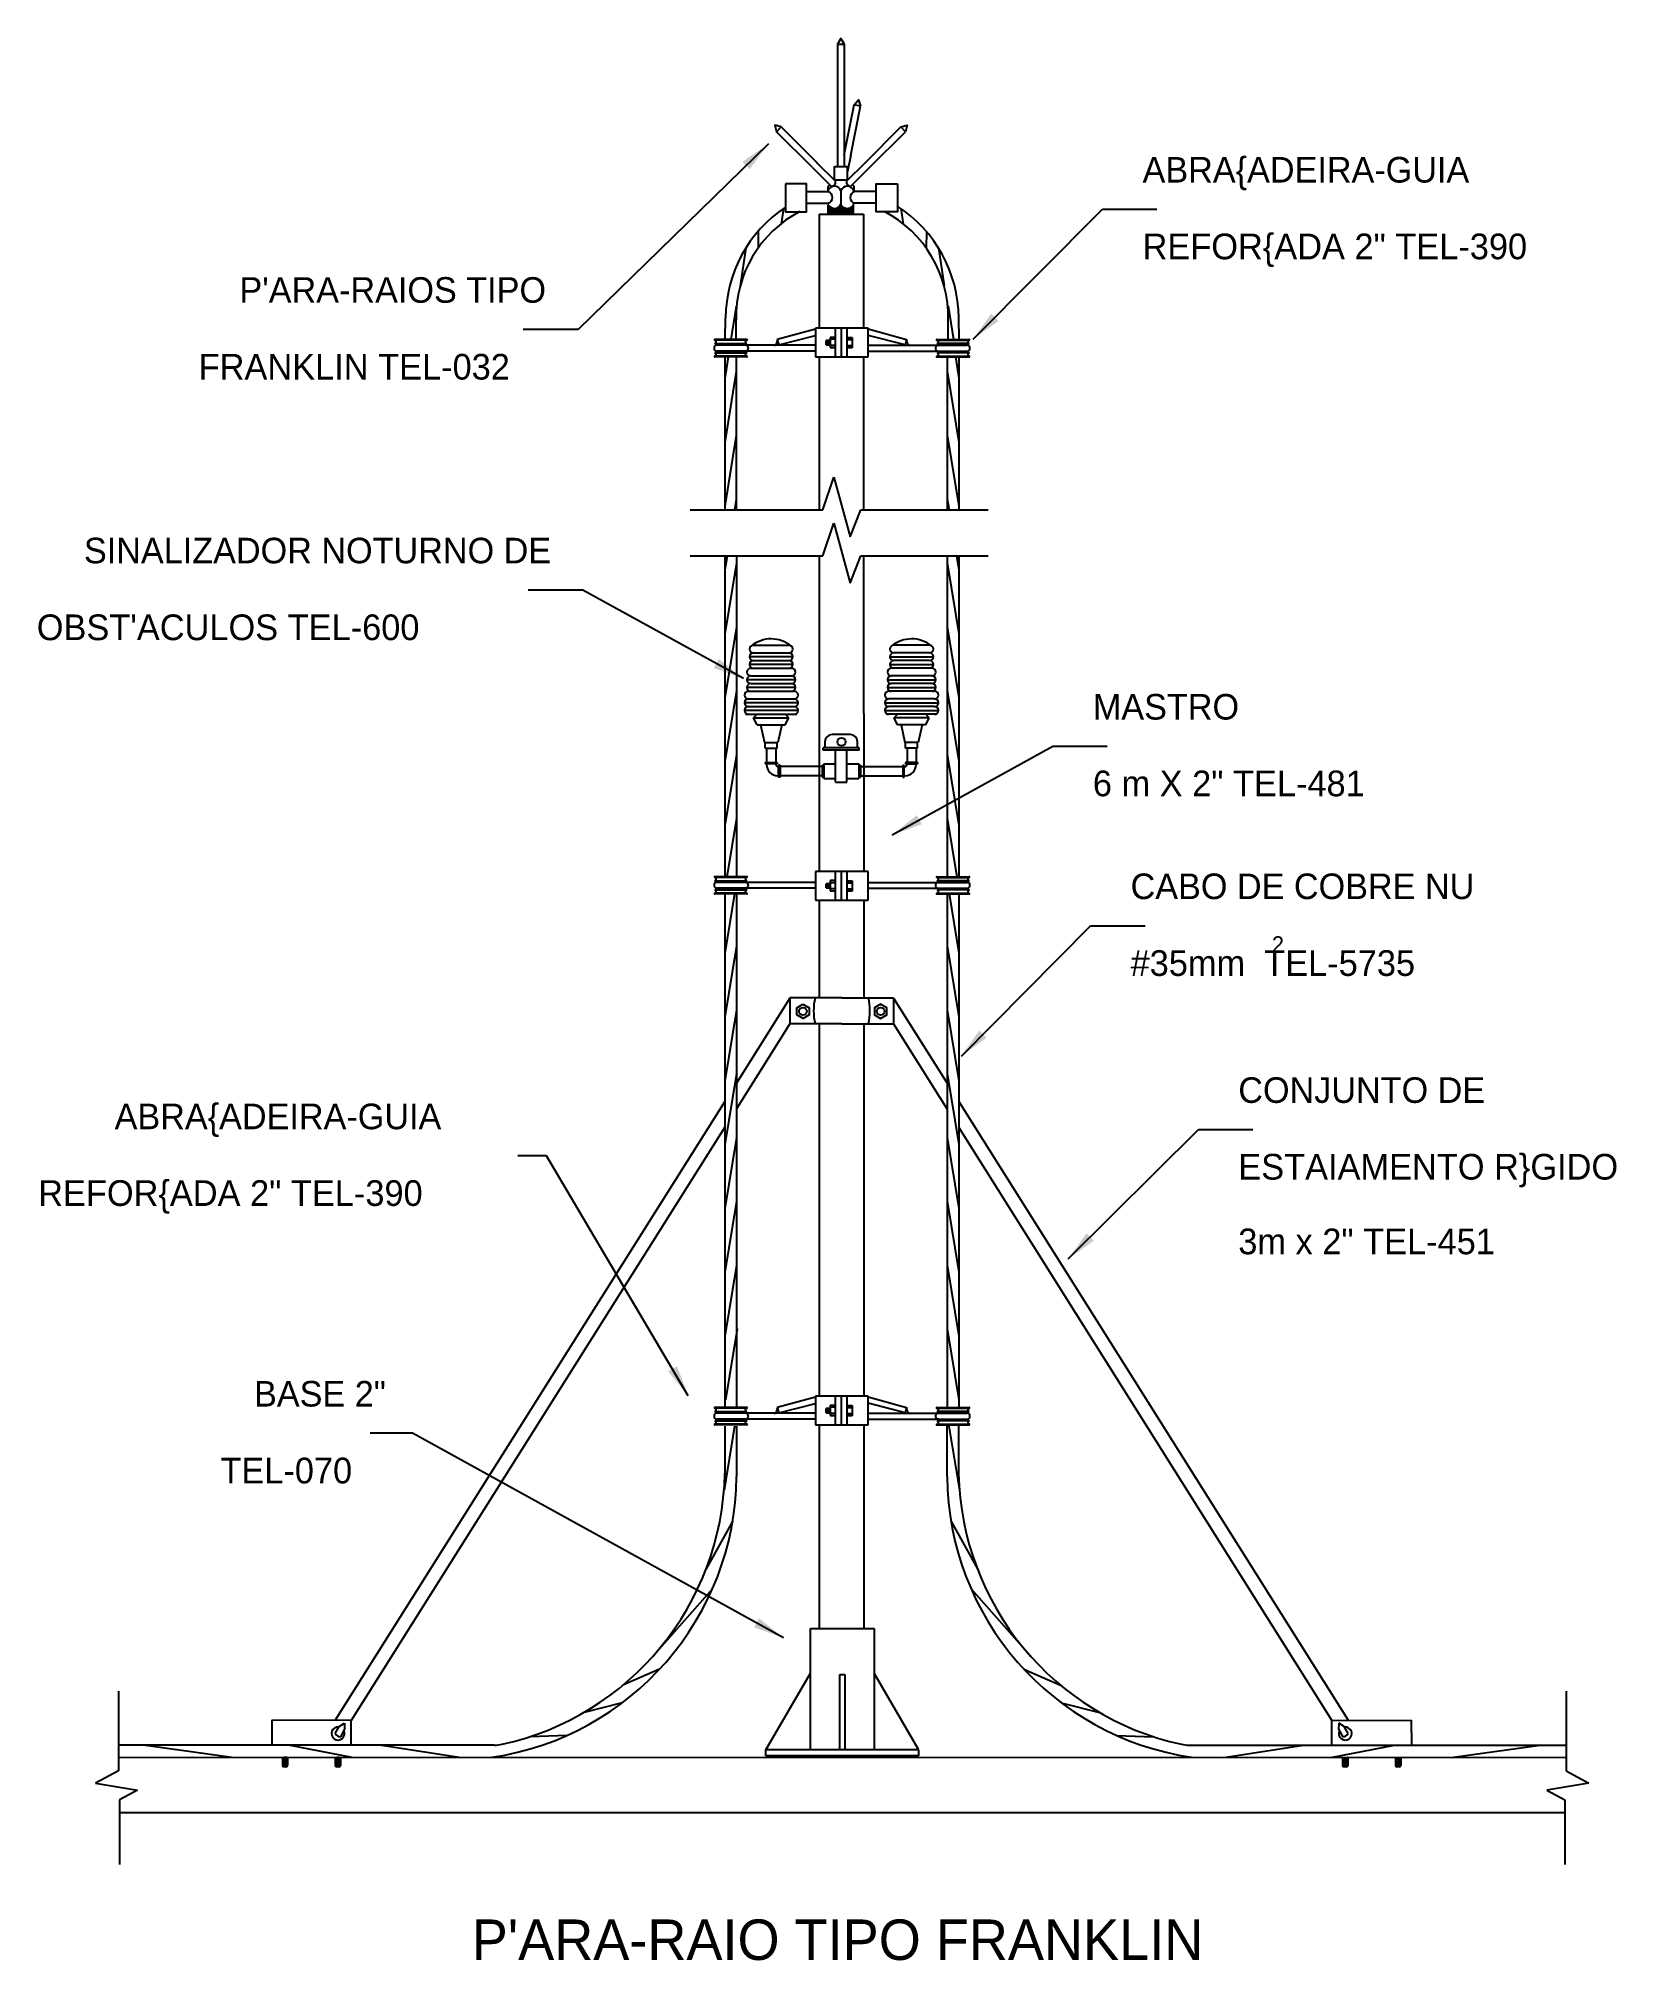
# Model space of a CAD drawing. Extents: x 4466 to 4590, y 4206 to 4357.
import ezdxf
from ezdxf.enums import TextEntityAlignment as Align

# ---------------------------------------------------------------- set-up
doc = ezdxf.new("R2010")
doc.units = 0
doc.header["$LTSCALE"] = 33
doc.header["$MEASUREMENT"] = 0
doc.layers.get('0').update_dxf_attribs({"linetype": 'CONTINUOUS'})
for name, color, linetype in [('C01', 1, 'CONTINUOUS'), ('C02', 2, 'CONTINUOUS'), ('C03', 3, 'CONTINUOUS'), ('TEXT04', 5, 'CONTINUOUS')]:
    doc.layers.add(name, color=color, linetype=linetype)
doc.styles.add('100CL', font='ACENT.shx', dxfattribs={"height": 2.5})
doc.styles.add('140CL', font='ACENT.shx', dxfattribs={"height": 3.5})

# ---------------------------------------------------------------- blocks, each defined once
blk = doc.blocks.new('*X2')
at = {"color": 0, "linetype": 'ByBlock'}
for p, q in [((387.028, 152.597), (387.028, 152.67)), ((387.041, 152.597), (387.041, 152.67)), ((387.053, 152.597), (387.053, 152.67)), ((387.066, 152.597), (387.066, 152.67)), ((387.078, 152.597), (387.078, 152.67))]:
    blk.add_line(p, q, dxfattribs=at)
blk = doc.blocks.new('*X1')
at = {"color": 0}
for p, q in [((181.767, 175.738), (181.784, 175.755)), ((181.767, 175.72), (181.785, 175.738)), ((181.767, 175.703), (181.786, 175.722)), ((181.768, 175.757), (181.773, 175.762)), ((181.775, 175.693), (181.785, 175.703))]:
    blk.add_line(p, q, dxfattribs=at)
blk = doc.blocks.new('*X0')
at = {"color": 0}
for p, q in [((221.636, 187.654), (221.658, 187.654)), ((221.636, 187.617), (221.696, 187.617)), ((221.636, 187.579), (221.76, 187.579)), ((221.636, 187.542), (222.576, 187.542)), ((221.636, 187.504), (222.576, 187.504)), ((221.636, 187.467), (222.576, 187.467)), ((221.636, 187.429), (222.576, 187.429)), ((221.636, 187.392), (222.576, 187.392)), ((221.969, 187.579), (222.25, 187.579)), ((222.033, 187.617), (222.187, 187.617)), ((222.072, 187.654), (222.148, 187.654)), ((222.099, 187.692), (222.121, 187.692)), ((222.46, 187.579), (222.576, 187.579)), ((222.523, 187.617), (222.576, 187.617)), ((222.562, 187.654), (222.576, 187.654))]:
    blk.add_line(p, q, dxfattribs=at)

msp = doc.modelspace()

# ---------------------------------------------------------------- linework, layer by layer
at = {"layer": 'C01'}
for p, q in [((4524.7, 4343.47), (4524.51, 4342.27)), ((4533.87, 4343.47), (4534.06, 4342.27)), ((4522.7, 4341.67), (4522.7, 4340.37)), ((4535.87, 4341.67), (4535.86, 4340.37)), ((4521.75, 4340.39), (4521.3, 4337.4)), ((4536.82, 4340.39), (4537.26, 4337.4)), ((4521, 4335.82), (4520.57, 4333.21)), ((4537.57, 4335.82), (4538, 4333.21)), ((4521.83, 4333.16), (4519.31, 4333.16)), ((4528.03, 4333.14), (4528.02, 4332.81)), ((4528.02, 4332.81), (4528.02, 4333.14)), ((4528.02, 4333.14), (4528.27, 4333.14)), ((4528.02, 4332.81), (4528.35, 4332.81)), ((4528.35, 4332.81), (4528.02, 4332.81)), ((4528.35, 4333.14), (4528.03, 4333.14)), ((4528.08, 4333.14), (4528.08, 4332.81)), ((4528.14, 4333.14), (4528.14, 4332.81)), ((4528.2, 4333.14), (4528.2, 4332.81)), ((4528.25, 4333.14), (4528.25, 4332.81)), ((4528.27, 4333.14), (4528.35, 4333.14)), ((4528.29, 4333.14), (4528.29, 4332.81)), ((4528.29, 4333.14), (4528.29, 4332.81)), ((4528.74, 4333.38), (4528.35, 4333.38)), ((4528.35, 4333.38), (4528.35, 4332.58)), ((4528.75, 4333.23), (4528.35, 4333.23)), ((4528.75, 4332.74), (4528.35, 4332.74)), ((4528.75, 4332.74), (4528.35, 4332.74)), ((4528.35, 4332.58), (4528.75, 4332.58)), ((4529.65, 4333.37), (4530.07, 4333.37)), ((4529.65, 4333.37), (4530.07, 4333.37)), ((4530.07, 4333.21), (4529.65, 4333.21)), ((4529.65, 4333.21), (4530.07, 4333.21)), ((4530.07, 4332.73), (4529.65, 4332.73)), ((4529.65, 4332.73), (4530.07, 4332.73)), ((4530.07, 4332.57), (4529.65, 4332.57)), ((4530.07, 4332.57), (4529.65, 4332.57)), ((4530.07, 4333.37), (4530.07, 4332.57)), ((4530.07, 4333.37), (4530.07, 4332.57)), ((4536.71, 4333.16), (4539.22, 4333.16)), ((4521.83, 4331.91), (4519.31, 4331.91)), ((4520.37, 4331.86), (4520.09, 4330.16)), ((4536.71, 4331.91), (4539.22, 4331.91)), ((4538.15, 4331.86), (4538.42, 4330.16)), ((4521, 4330.73), (4520.09, 4325.16)), ((4537.51, 4330.73), (4538.42, 4325.16)), ((4521, 4325.73), (4520.09, 4320.17)), ((4537.51, 4325.73), (4538.42, 4320.17)), ((4527.78, 4319.9), (4528.63, 4322.44)), ((4528.63, 4322.44), (4529.9, 4317.78)), ((4521, 4320.74), (4520.86, 4319.9)), ((4537.51, 4320.74), (4537.65, 4319.9)), ((4517.39, 4319.9), (4527.78, 4319.9)), ((4529.9, 4317.78), (4530.75, 4319.9)), ((4530.75, 4319.9), (4540.72, 4319.9)), ((4527.78, 4316.29), (4528.63, 4318.84)), ((4528.63, 4318.84), (4529.9, 4314.17)), ((4517.39, 4316.29), (4527.78, 4316.29)), ((4520.28, 4316.29), (4520.1, 4315.18)), ((4529.9, 4314.17), (4530.75, 4316.29)), ((4530.75, 4316.29), (4540.72, 4316.29)), ((4538.22, 4316.29), (4538.41, 4315.18)), ((4521.01, 4315.74), (4520.1, 4310.19)), ((4537.5, 4315.74), (4538.41, 4310.19)), ((4521.01, 4310.75), (4520.1, 4305.2)), ((4537.5, 4310.75), (4538.41, 4305.2)), ((4522.33, 4309.3), (4525.13, 4309.3)), ((4522.33, 4308.7), (4525.13, 4308.7)), ((4536.12, 4309.3), (4533.32, 4309.3)), ((4536.12, 4308.7), (4533.32, 4308.7)), ((4525.43, 4308.4), (4522.03, 4308.4)), ((4525.43, 4307.8), (4522.03, 4307.8)), ((4522.13, 4307.5), (4525.33, 4307.5)), ((4522.33, 4308.1), (4525.13, 4308.1)), ((4533.02, 4308.4), (4536.42, 4308.4)), ((4533.02, 4307.8), (4536.42, 4307.8)), ((4536.32, 4307.5), (4533.12, 4307.5)), ((4536.12, 4308.1), (4533.32, 4308.1)), ((4521.01, 4305.76), (4520.1, 4300.2)), ((4525.63, 4306.6), (4521.83, 4306.6)), ((4525.63, 4306), (4521.83, 4306)), ((4521.93, 4305.7), (4525.53, 4305.7)), ((4522.13, 4306.9), (4525.33, 4306.9)), ((4522.13, 4306.3), (4525.33, 4306.3)), ((4532.82, 4306.6), (4536.62, 4306.6)), ((4532.82, 4306), (4536.62, 4306)), ((4536.52, 4305.7), (4532.92, 4305.7)), ((4536.32, 4306.9), (4533.12, 4306.9)), ((4536.32, 4306.3), (4533.12, 4306.3)), ((4537.5, 4305.76), (4538.41, 4300.2)), ((4525.83, 4304.8), (4521.63, 4304.8)), ((4525.83, 4304.2), (4521.63, 4304.2)), ((4521.93, 4305.1), (4525.53, 4305.1)), ((4521.93, 4304.5), (4525.53, 4304.5)), ((4532.62, 4304.8), (4536.82, 4304.8)), ((4532.62, 4304.2), (4536.82, 4304.2)), ((4536.52, 4305.1), (4532.92, 4305.1)), ((4536.52, 4304.5), (4532.92, 4304.5)), ((4521.01, 4300.77), (4520.1, 4295.21)), ((4537.5, 4300.77), (4538.41, 4295.21)), ((4521.01, 4295.77), (4520.26, 4291.2)), ((4537.5, 4295.77), (4538.25, 4291.2)), ((4521.83, 4291.15), (4519.31, 4291.15)), ((4528.03, 4290.64), (4528.02, 4290.32)), ((4528.02, 4290.32), (4528.02, 4290.64)), ((4528.02, 4290.64), (4528.27, 4290.64)), ((4528.35, 4290.64), (4528.03, 4290.64)), ((4528.08, 4290.64), (4528.08, 4290.32)), ((4528.14, 4290.64), (4528.14, 4290.32)), ((4528.2, 4290.64), (4528.2, 4290.32)), ((4528.25, 4290.64), (4528.25, 4290.32)), ((4528.27, 4290.64), (4528.35, 4290.64)), ((4528.29, 4290.64), (4528.29, 4290.32)), ((4528.29, 4290.64), (4528.29, 4290.32)), ((4528.74, 4290.89), (4528.35, 4290.89)), ((4528.35, 4290.89), (4528.35, 4290.09)), ((4528.75, 4290.73), (4528.35, 4290.73)), ((4529.65, 4290.87), (4530.07, 4290.87)), ((4529.65, 4290.87), (4530.07, 4290.87)), ((4530.07, 4290.72), (4529.65, 4290.72)), ((4529.65, 4290.72), (4530.07, 4290.72)), ((4530.07, 4290.87), (4530.07, 4290.08)), ((4530.07, 4290.87), (4530.07, 4290.08)), ((4536.71, 4291.15), (4539.22, 4291.15)), ((4521.83, 4289.9), (4519.31, 4289.9)), ((4520.86, 4289.85), (4520.1, 4285.23)), ((4528.02, 4290.32), (4528.35, 4290.32)), ((4528.35, 4290.32), (4528.02, 4290.32)), ((4528.75, 4290.24), (4528.35, 4290.24)), ((4528.75, 4290.24), (4528.35, 4290.24)), ((4528.35, 4290.09), (4528.75, 4290.09)), ((4530.07, 4290.23), (4529.65, 4290.23)), ((4529.65, 4290.23), (4530.07, 4290.23)), ((4530.07, 4290.08), (4529.65, 4290.08)), ((4530.07, 4290.08), (4529.65, 4290.08)), ((4536.71, 4289.9), (4539.22, 4289.9)), ((4537.65, 4289.85), (4538.41, 4285.23)), ((4521.01, 4285.79), (4520.1, 4280.23)), ((4537.5, 4285.79), (4538.41, 4280.23)), ((4521.01, 4280.8), (4520.1, 4275.24)), ((4537.5, 4280.8), (4538.41, 4275.24)), ((4521.01, 4275.8), (4520.1, 4270.25)), ((4537.5, 4275.8), (4538.41, 4270.25)), ((4521.01, 4270.81), (4520.1, 4265.26)), ((4537.5, 4270.81), (4538.41, 4265.26)), ((4521.01, 4265.82), (4520.1, 4260.26)), ((4537.5, 4265.82), (4538.41, 4260.26)), ((4521.01, 4260.83), (4520.1, 4255.27)), ((4537.5, 4260.83), (4538.41, 4255.27)), ((4521.06, 4255.83), (4520.15, 4250.28)), ((4537.5, 4255.83), (4538.41, 4250.28)), ((4521.83, 4249.64), (4519.31, 4249.64)), ((4528.03, 4249.61), (4528.02, 4249.28)), ((4528.02, 4249.28), (4528.02, 4249.61)), ((4528.02, 4249.61), (4528.27, 4249.61)), ((4528.02, 4249.28), (4528.35, 4249.28)), ((4528.35, 4249.28), (4528.02, 4249.28)), ((4528.35, 4249.61), (4528.03, 4249.61)), ((4528.08, 4249.61), (4528.08, 4249.28)), ((4528.14, 4249.61), (4528.14, 4249.28)), ((4528.2, 4249.61), (4528.2, 4249.28)), ((4528.25, 4249.61), (4528.25, 4249.28)), ((4528.27, 4249.61), (4528.35, 4249.61)), ((4528.29, 4249.61), (4528.29, 4249.28)), ((4528.29, 4249.61), (4528.29, 4249.28)), ((4528.35, 4249.86), (4528.35, 4249.05)), ((4528.74, 4249.85), (4528.35, 4249.85)), ((4528.75, 4249.7), (4528.35, 4249.7)), ((4528.75, 4249.21), (4528.35, 4249.21)), ((4528.75, 4249.21), (4528.35, 4249.21)), ((4528.35, 4249.05), (4528.75, 4249.05)), ((4529.65, 4249.84), (4530.07, 4249.84)), ((4529.65, 4249.84), (4530.07, 4249.84)), ((4530.07, 4249.68), (4529.65, 4249.68)), ((4529.65, 4249.68), (4530.07, 4249.68)), ((4530.07, 4249.2), (4529.65, 4249.2)), ((4529.65, 4249.2), (4530.07, 4249.2)), ((4530.07, 4249.04), (4529.65, 4249.04)), ((4530.07, 4249.04), (4529.65, 4249.04)), ((4530.07, 4249.84), (4530.07, 4249.04)), ((4530.07, 4249.84), (4530.07, 4249.04)), ((4536.71, 4249.64), (4539.22, 4249.64)), ((4521.83, 4248.38), (4519.31, 4248.38)), ((4520.87, 4248.23), (4520.04, 4243.21)), ((4536.71, 4248.38), (4539.22, 4248.38)), ((4537.64, 4248.23), (4538.46, 4243.21)), ((4472.65, 4227.49), (4472.65, 4221.28)), ((4585.93, 4227.49), (4585.93, 4221.28)), ((4489.6, 4224.18), (4489.92, 4224.74)), ((4490.35, 4224.52), (4490.02, 4223.94)), ((4568.13, 4224.52), (4568.45, 4223.94)), ((4568.87, 4224.18), (4568.56, 4224.74)), ((4481.52, 4222.32), (4474.59, 4223.28)), ((4490.95, 4222.32), (4485.97, 4223.28)), ((4499.32, 4222.32), (4493.09, 4223.28)), ((4559.16, 4222.32), (4565.39, 4223.28)), ((4567.52, 4222.32), (4572.51, 4223.28)), ((4576.95, 4222.32), (4583.89, 4223.28)), ((4485.48, 4222.32), (4485.48, 4221.7)), ((4485.53, 4222.32), (4485.53, 4221.7)), ((4485.61, 4222.27), (4485.58, 4222.32)), ((4485.58, 4222.22), (4485.61, 4222.27)), ((4485.6, 4222.15), (4485.58, 4222.22)), ((4485.58, 4222.12), (4485.6, 4222.15)), ((4485.61, 4222.06), (4485.58, 4222.12)), ((4485.58, 4222.01), (4485.61, 4222.06)), ((4485.61, 4221.95), (4485.58, 4222.01)), ((4485.58, 4221.91), (4485.61, 4221.95)), ((4485.61, 4221.84), (4485.58, 4221.91)), ((4485.58, 4221.8), (4485.61, 4221.84)), ((4485.6, 4221.74), (4485.58, 4221.8)), ((4485.58, 4221.7), (4485.6, 4221.74)), ((4485.64, 4221.64), (4485.58, 4221.7)), ((4485.79, 4222.32), (4485.59, 4222.32)), ((4485.68, 4221.6), (4485.64, 4221.64)), ((4485.68, 4221.6), (4485.74, 4221.64)), ((4485.79, 4221.7), (4485.74, 4221.64)), ((4485.79, 4222.01), (4485.76, 4221.96)), ((4485.76, 4221.96), (4485.79, 4221.91)), ((4485.79, 4221.91), (4485.76, 4221.84)), ((4485.76, 4221.84), (4485.79, 4221.8)), ((4485.79, 4221.8), (4485.76, 4221.75)), ((4485.76, 4221.75), (4485.79, 4221.7)), ((4485.79, 4222.32), (4485.77, 4222.27)), ((4485.77, 4222.27), (4485.79, 4222.22)), ((4485.79, 4222.22), (4485.77, 4222.15)), ((4485.77, 4222.15), (4485.79, 4222.11)), ((4485.79, 4222.11), (4485.77, 4222.04)), ((4485.77, 4222.04), (4485.79, 4222.01)), ((4485.82, 4222.32), (4485.79, 4222.32)), ((4485.84, 4222.32), (4485.84, 4221.7)), ((4485.89, 4222.32), (4485.89, 4221.7)), ((4489.62, 4222.32), (4489.62, 4221.69)), ((4489.67, 4222.32), (4489.67, 4221.69)), ((4489.75, 4222.26), (4489.72, 4222.32)), ((4489.72, 4222.21), (4489.75, 4222.26)), ((4489.74, 4222.14), (4489.72, 4222.21)), ((4489.72, 4222.11), (4489.74, 4222.14)), ((4489.75, 4222.05), (4489.72, 4222.11)), ((4489.72, 4222), (4489.75, 4222.05)), ((4489.76, 4221.94), (4489.72, 4222)), ((4489.72, 4221.9), (4489.76, 4221.94)), ((4489.76, 4221.83), (4489.72, 4221.9)), ((4489.72, 4221.8), (4489.76, 4221.83)), ((4489.75, 4221.74), (4489.72, 4221.8)), ((4489.72, 4221.69), (4489.75, 4221.74)), ((4489.78, 4221.63), (4489.72, 4221.69)), ((4489.94, 4222.31), (4489.73, 4222.32)), ((4489.83, 4221.59), (4489.78, 4221.63)), ((4489.83, 4221.59), (4489.88, 4221.63)), ((4489.93, 4221.69), (4489.88, 4221.63)), ((4489.94, 4222), (4489.9, 4221.95)), ((4489.9, 4221.95), (4489.93, 4221.9)), ((4489.93, 4221.9), (4489.9, 4221.83)), ((4489.9, 4221.83), (4489.93, 4221.79)), ((4489.93, 4221.79), (4489.9, 4221.74)), ((4489.9, 4221.74), (4489.93, 4221.69)), ((4489.93, 4222.31), (4489.91, 4222.26)), ((4489.91, 4222.26), (4489.93, 4222.21)), ((4489.93, 4222.21), (4489.91, 4222.14)), ((4489.91, 4222.14), (4489.94, 4222.1)), ((4489.94, 4222.1), (4489.91, 4222.04)), ((4489.91, 4222.04), (4489.94, 4222)), ((4489.96, 4222.31), (4489.93, 4222.31)), ((4489.98, 4222.31), (4489.98, 4221.69)), ((4490.04, 4222.31), (4490.03, 4221.69)), ((4568.44, 4222.31), (4568.44, 4221.69)), ((4568.5, 4222.31), (4568.5, 4221.69)), ((4568.52, 4222.31), (4568.55, 4222.31)), ((4568.54, 4222.31), (4568.75, 4222.32)), ((4568.57, 4222.14), (4568.54, 4222.1)), ((4568.54, 4222.1), (4568.57, 4222.04)), ((4568.57, 4222.04), (4568.54, 4222)), ((4568.54, 4222), (4568.57, 4221.95)), ((4568.57, 4221.83), (4568.54, 4221.79)), ((4568.54, 4221.79), (4568.57, 4221.74)), ((4568.55, 4222.31), (4568.57, 4222.26)), ((4568.57, 4222.26), (4568.55, 4222.21)), ((4568.55, 4222.21), (4568.57, 4222.14)), ((4568.57, 4221.95), (4568.55, 4221.9)), ((4568.55, 4221.9), (4568.57, 4221.83)), ((4568.57, 4221.74), (4568.55, 4221.69)), ((4568.55, 4221.69), (4568.6, 4221.63)), ((4568.65, 4221.59), (4568.6, 4221.63)), ((4568.65, 4221.59), (4568.7, 4221.63)), ((4568.7, 4221.63), (4568.76, 4221.69)), ((4568.72, 4221.94), (4568.75, 4222)), ((4568.75, 4221.9), (4568.72, 4221.94)), ((4568.72, 4221.83), (4568.75, 4221.9)), ((4568.75, 4221.8), (4568.72, 4221.83)), ((4568.73, 4222.26), (4568.75, 4222.32)), ((4568.75, 4222.21), (4568.73, 4222.26)), ((4568.73, 4222.05), (4568.75, 4222.11)), ((4568.75, 4222), (4568.73, 4222.05)), ((4568.73, 4221.74), (4568.75, 4221.8)), ((4568.76, 4221.69), (4568.73, 4221.74)), ((4568.74, 4222.14), (4568.75, 4222.21)), ((4568.75, 4222.11), (4568.74, 4222.14)), ((4568.81, 4222.32), (4568.81, 4221.69)), ((4568.86, 4222.32), (4568.86, 4221.69)), ((4572.59, 4222.32), (4572.59, 4221.7)), ((4572.64, 4222.32), (4572.64, 4221.7)), ((4572.66, 4222.32), (4572.69, 4222.32)), ((4572.68, 4222.32), (4572.89, 4222.32)), ((4572.71, 4222.15), (4572.68, 4222.11)), ((4572.68, 4222.11), (4572.71, 4222.04)), ((4572.69, 4222.32), (4572.71, 4222.27)), ((4572.71, 4222.27), (4572.69, 4222.22)), ((4572.69, 4222.22), (4572.71, 4222.15)), ((4572.71, 4222.04), (4572.69, 4222.01)), ((4572.69, 4222.01), (4572.72, 4221.96)), ((4572.72, 4221.96), (4572.69, 4221.91)), ((4572.69, 4221.91), (4572.72, 4221.84)), ((4572.72, 4221.84), (4572.69, 4221.8)), ((4572.69, 4221.8), (4572.72, 4221.75)), ((4572.72, 4221.75), (4572.69, 4221.7)), ((4572.69, 4221.7), (4572.74, 4221.64)), ((4572.79, 4221.6), (4572.74, 4221.64)), ((4572.79, 4221.6), (4572.84, 4221.64)), ((4572.84, 4221.64), (4572.9, 4221.7)), ((4572.86, 4221.95), (4572.9, 4222.01)), ((4572.9, 4221.91), (4572.86, 4221.95)), ((4572.86, 4221.84), (4572.9, 4221.91)), ((4572.9, 4221.8), (4572.86, 4221.84)), ((4572.87, 4222.27), (4572.9, 4222.32)), ((4572.9, 4222.22), (4572.87, 4222.27)), ((4572.87, 4222.06), (4572.9, 4222.12)), ((4572.9, 4222.01), (4572.87, 4222.06)), ((4572.87, 4221.74), (4572.9, 4221.8)), ((4572.9, 4221.7), (4572.87, 4221.74)), ((4572.88, 4222.15), (4572.9, 4222.22)), ((4572.9, 4222.12), (4572.88, 4222.15)), ((4572.95, 4222.32), (4572.95, 4221.7)), ((4573, 4222.32), (4573, 4221.7)), ((4472.65, 4221.28), (4470.86, 4220.31)), ((4470.86, 4220.31), (4474.14, 4219.75)), ((4587.72, 4220.31), (4584.43, 4219.75)), ((4585.93, 4221.28), (4587.72, 4220.31)), ((4474.14, 4219.75), (4472.74, 4219)), ((4472.74, 4219), (4472.74, 4213.93)), ((4584.43, 4219.75), (4585.84, 4219)), ((4585.84, 4219), (4585.84, 4213.93))]:
    msp.add_line(p, q, dxfattribs=at)
at = {"layer": 'C01', "linetype": 'ByBlock'}
for p, q in [((4520.72, 4240.81), (4518.65, 4237.07)), ((4537.79, 4240.81), (4539.86, 4237.07)), ((4519.14, 4235.5), (4514.37, 4230.11)), ((4539.37, 4235.5), (4544.14, 4230.11)), ((4515, 4229.21), (4512.13, 4227.97)), ((4543.5, 4229.21), (4546.38, 4227.97)), ((4512.08, 4226.58), (4509.09, 4225.84)), ((4546.43, 4226.58), (4549.42, 4225.84)), ((4507.77, 4224.04), (4504.84, 4223.93)), ((4550.74, 4224.04), (4553.67, 4223.93))]:
    msp.add_line(p, q, dxfattribs=at)
at = {"layer": 'C01'}
for points in [[(4526.21, 4281.22), (4526.69, 4280.95), (4526.69, 4280.4), (4526.22, 4280.12), (4525.74, 4280.39), (4525.74, 4280.94)], [(4532.29, 4281.22), (4531.81, 4280.95), (4531.81, 4280.4), (4532.29, 4280.12), (4532.77, 4280.39), (4532.77, 4280.94)]]:
    msp.add_lwpolyline(points, close=True, dxfattribs=at)
for points in [[(4489.92, 4224.74), (4489.92, 4224.74), (4490.33, 4225)], [(4490.33, 4225), (4490.35, 4224.51)], [(4568.15, 4225), (4568.13, 4224.51)], [(4568.56, 4224.74), (4568.56, 4224.74), (4568.15, 4225)]]:
    msp.add_lwpolyline(points, dxfattribs=at)
for centre, radius in [((4529.23, 4301.75), 0.318), ((4526.21, 4280.67), 0.304), ((4532.29, 4280.67), 0.304)]:
    msp.add_circle(centre, radius, dxfattribs=at)
for centre, radius, start, end in [((4523.84, 4333.12), 0.378, 284.6814, 15.3772), ((4534.7, 4333.12), 0.378, 164.6228, 255.3186), ((4522.33, 4309), 0.3, 90, 270), ((4522.33, 4308.4), 0.3, 90, 270), ((4523.73, 4307.31), 2.49, 50.2636, 129.3394), ((4525.13, 4309), 0.3, 270, 90), ((4525.13, 4308.4), 0.3, 270, 90), ((4533.32, 4309), 0.3, 90, 270), ((4533.32, 4308.4), 0.3, 90, 270), ((4534.72, 4307.31), 2.49, 50.6606, 129.7364), ((4536.12, 4309), 0.3, 270, 90), ((4536.12, 4308.4), 0.3, 270, 90), ((4522.13, 4307.2), 0.3, 90, 270), ((4522.33, 4307.8), 0.3, 90, 270), ((4525.13, 4307.8), 0.3, 270, 90), ((4525.33, 4307.2), 0.3, 270, 90), ((4533.12, 4307.2), 0.3, 90, 270), ((4533.32, 4307.8), 0.3, 90, 270), ((4536.12, 4307.8), 0.3, 270, 90), ((4536.32, 4307.2), 0.3, 270, 90), ((4521.93, 4305.4), 0.3, 90, 270), ((4522.13, 4306.6), 0.3, 90, 270), ((4522.13, 4306), 0.3, 90, 270), ((4525.33, 4306.6), 0.3, 270, 90), ((4525.33, 4306), 0.3, 270, 90), ((4525.53, 4305.4), 0.3, 270, 90), ((4532.92, 4305.4), 0.3, 90, 270), ((4533.12, 4306.6), 0.3, 90, 270), ((4533.12, 4306), 0.3, 90, 270), ((4536.32, 4306.6), 0.3, 270, 90), ((4536.32, 4306), 0.3, 270, 90), ((4536.52, 4305.4), 0.3, 270, 90), ((4521.93, 4304.8), 0.3, 90, 270), ((4521.93, 4304.2), 0.3, 90, 270), ((4525.53, 4304.8), 0.3, 270, 90), ((4525.53, 4304.2), 0.3, 270, 90), ((4532.92, 4304.8), 0.3, 90, 270), ((4532.92, 4304.2), 0.3, 90, 270), ((4536.52, 4304.8), 0.3, 270, 90), ((4536.52, 4304.2), 0.3, 270, 90), ((4523.84, 4249.59), 0.378, 284.6814, 15.3772), ((4534.7, 4249.59), 0.378, 164.6228, 255.3186), ((4489.83, 4224.18), 0.509, 83.4187, 26.354), ((4568.65, 4224.18), 0.509, 153.646, 96.5813), ((4490.13, 4224.61), 0.683, 219.4006, 260.8673), ((4568.35, 4224.61), 0.683, 279.1327, 320.5994), ((4485.65, 4221.72), 0.17, 186.5304, 250.7894), ((4485.7, 4221.72), 0.17, 186.5304, 250.7894), ((4485.67, 4221.72), 0.17, 289.0095, 353.2685), ((4485.72, 4221.72), 0.17, 289.0095, 353.2685), ((4489.79, 4221.71), 0.17, 186.5304, 250.7894), ((4489.84, 4221.71), 0.17, 186.5304, 250.7894), ((4489.81, 4221.71), 0.17, 289.0095, 353.2685), ((4489.87, 4221.71), 0.17, 289.0095, 353.2685), ((4568.61, 4221.71), 0.17, 186.7315, 250.9905), ((4568.66, 4221.71), 0.17, 186.7315, 250.9905), ((4568.64, 4221.71), 0.17, 289.2106, 353.4696), ((4568.69, 4221.71), 0.17, 289.2106, 353.4696), ((4572.75, 4221.72), 0.17, 186.7315, 250.9905), ((4572.81, 4221.72), 0.17, 186.7315, 250.9905), ((4572.78, 4221.72), 0.17, 289.2106, 353.4696), ((4572.83, 4221.72), 0.17, 289.2106, 353.4696)]:
    msp.add_arc(centre, radius, start, end, dxfattribs=at)
msp.add_solid([(4519.63, 4308.22), (4519.24, 4307.52), (4521.55, 4306.69)], dxfattribs=at)
at = {"layer": 'C02'}
for p, q in [((4528.94, 4346.74), (4528.94, 4356.32)), ((4529.46, 4346.74), (4529.46, 4356.32)), ((4529.44, 4347.65), (4530.21, 4351.57)), ((4529.96, 4347.62), (4530.71, 4351.47)), ((4526.93, 4346.69), (4524.15, 4349.47)), ((4527.34, 4347.01), (4524.52, 4349.84)), ((4531.05, 4347.01), (4533.87, 4349.84)), ((4531.46, 4346.69), (4534.24, 4349.47)), ((4523.51, 4348.51), (4508.63, 4333.99)), ((4529.96, 4347.62), (4529.71, 4346.36)), ((4526.93, 4346.69), (4528.39, 4345.23)), ((4528.76, 4345.59), (4527.28, 4347.07)), ((4528.68, 4346.74), (4529.72, 4346.74)), ((4528.68, 4345.71), (4528.68, 4346.74)), ((4529.63, 4345.59), (4531.11, 4347.07)), ((4529.71, 4345.71), (4529.71, 4346.74)), ((4531.46, 4346.69), (4530, 4345.23)), ((4526.5, 4344.78), (4528.17, 4344.78)), ((4528.31, 4345.31), (4528.17, 4345.19)), ((4528.17, 4345.19), (4528.17, 4344.78)), ((4528.68, 4345.71), (4529.71, 4345.71)), ((4529.18, 4344.89), (4529.18, 4343.79)), ((4530.09, 4345.32), (4530.2, 4345.2)), ((4530.2, 4345.2), (4530.2, 4344.78)), ((4531.94, 4344.78), (4530.27, 4344.78)), ((4526.5, 4343.87), (4528.18, 4343.87)), ((4528.17, 4343.87), (4528.17, 4343.79)), ((4528.17, 4343.47), (4528.17, 4343.47)), ((4528.2, 4343.09), (4528.2, 4343.74)), ((4530.15, 4343.71), (4530.15, 4343.09)), ((4530.2, 4343.79), (4530.2, 4343.79)), ((4531.94, 4343.87), (4530.26, 4343.87)), ((4539.53, 4333.23), (4549.66, 4343.4)), ((4549.66, 4343.4), (4553.91, 4343.4)), ((4530.15, 4343.09), (4528.2, 4343.09)), ((4520.13, 4333.21), (4520.16, 4334.9)), ((4520.98, 4333.21), (4520.99, 4334.79)), ((4527.19, 4334.11), (4527.19, 4331.86)), ((4528.76, 4331.86), (4528.76, 4334.11)), ((4529.21, 4334.11), (4529.21, 4331.86)), ((4529.21, 4334.11), (4529.21, 4331.86)), ((4529.66, 4334.11), (4529.66, 4331.86)), ((4531.31, 4331.86), (4531.31, 4334.11)), ((4537.58, 4333.21), (4537.58, 4334.79)), ((4538.44, 4333.21), (4538.41, 4334.9)), ((4508.63, 4333.99), (4504.33, 4333.99)), ((4521.83, 4333.21), (4519.31, 4333.21)), ((4519.45, 4332.76), (4519.31, 4332.89)), ((4519.31, 4332.89), (4521.83, 4332.89)), ((4521.69, 4332.76), (4519.46, 4332.76)), ((4521.69, 4332.76), (4521.83, 4332.89)), ((4524.2, 4333.22), (4524.32, 4332.79)), ((4534.33, 4333.22), (4534.22, 4332.79)), ((4536.71, 4333.21), (4539.22, 4333.21)), ((4536.84, 4332.76), (4536.71, 4332.89)), ((4539.22, 4332.89), (4536.71, 4332.89)), ((4536.84, 4332.76), (4539.07, 4332.76)), ((4539.09, 4332.76), (4539.22, 4332.89)), ((4519.45, 4332.31), (4519.31, 4332.18)), ((4519.31, 4332.18), (4521.83, 4332.18)), ((4521.83, 4331.86), (4519.31, 4331.86)), ((4521.69, 4332.31), (4519.46, 4332.31)), ((4520.09, 4331.86), (4520.09, 4319.9)), ((4521.69, 4332.31), (4521.83, 4332.18)), ((4536.84, 4332.31), (4536.71, 4332.18)), ((4539.22, 4332.18), (4536.71, 4332.18)), ((4536.71, 4331.86), (4539.22, 4331.86)), ((4536.84, 4332.31), (4539.07, 4332.31)), ((4538.42, 4331.86), (4538.42, 4319.9)), ((4539.09, 4332.31), (4539.22, 4332.18)), ((4520.1, 4316.29), (4520.1, 4291.2)), ((4538.41, 4316.29), (4538.41, 4291.2)), ((4508.98, 4313.61), (4504.72, 4313.61)), ((4521.55, 4306.69), (4508.98, 4313.61)), ((4521.73, 4303.9), (4525.73, 4303.9)), ((4522.35, 4303.62), (4522.63, 4303.9)), ((4522.35, 4303.62), (4525.11, 4303.62)), ((4522.63, 4303.07), (4522.35, 4303.62)), ((4522.63, 4303.07), (4524.83, 4303.07)), ((4522.9, 4303.07), (4523.2, 4301.69)), ((4524.56, 4303.07), (4524.25, 4301.69)), ((4525.11, 4303.62), (4524.83, 4303.9)), ((4524.83, 4303.07), (4525.11, 4303.62)), ((4536.72, 4303.9), (4532.72, 4303.9)), ((4533.34, 4303.62), (4533.61, 4303.9)), ((4536.1, 4303.62), (4533.34, 4303.62)), ((4533.61, 4303.07), (4533.34, 4303.62)), ((4535.82, 4303.07), (4533.61, 4303.07)), ((4533.89, 4303.07), (4534.19, 4301.69)), ((4535.55, 4303.07), (4535.24, 4301.69)), ((4536.1, 4303.62), (4535.82, 4303.9)), ((4535.82, 4303.07), (4536.1, 4303.62)), ((4523.2, 4301.69), (4524.25, 4301.69)), ((4523.26, 4301.25), (4523.26, 4301.69)), ((4523.26, 4301.25), (4524.2, 4301.25)), ((4523.37, 4301.25), (4523.37, 4300.14)), ((4524.09, 4301.25), (4524.09, 4300.14)), ((4524.2, 4301.25), (4524.2, 4301.69)), ((4530.62, 4301.27), (4527.8, 4301.27)), ((4527.8, 4301.1), (4527.8, 4301.27)), ((4530.62, 4301.1), (4527.8, 4301.1)), ((4527.94, 4301.27), (4527.94, 4301.76)), ((4529.93, 4302.31), (4528.49, 4302.31)), ((4528.77, 4298.6), (4528.77, 4301.1)), ((4529.65, 4298.6), (4529.65, 4301.1)), ((4530.48, 4301.27), (4530.48, 4301.76)), ((4530.62, 4301.1), (4530.62, 4301.27)), ((4533.2, 4294.47), (4545.78, 4301.4)), ((4535.24, 4301.69), (4534.19, 4301.69)), ((4534.25, 4301.25), (4534.25, 4301.69)), ((4535.19, 4301.25), (4534.25, 4301.25)), ((4534.36, 4301.25), (4534.36, 4300.14)), ((4535.08, 4301.25), (4535.08, 4300.14)), ((4535.19, 4301.25), (4535.19, 4301.69)), ((4545.78, 4301.4), (4550.03, 4301.4)), ((4523.26, 4300.14), (4524.2, 4300.14)), ((4523.26, 4300.14), (4523.26, 4300.03)), ((4524.2, 4300.03), (4523.26, 4300.03)), ((4523.37, 4300.03), (4523.37, 4299.98)), ((4524.09, 4299.98), (4524.09, 4300.03)), ((4524.2, 4300.14), (4524.2, 4300.03)), ((4524.25, 4299.81), (4524.31, 4299.81)), ((4524.31, 4298.98), (4524.31, 4299.92)), ((4524.42, 4299.92), (4524.31, 4299.92)), ((4524.42, 4299.92), (4524.42, 4298.98)), ((4527.73, 4299.81), (4524.42, 4299.81)), ((4527.73, 4299.92), (4527.84, 4299.92)), ((4527.73, 4299.92), (4527.73, 4298.98)), ((4527.84, 4300.03), (4528.77, 4300.03)), ((4527.84, 4300.03), (4527.84, 4298.87)), ((4529.65, 4300.03), (4530.6, 4300.03)), ((4530.6, 4300.03), (4530.6, 4298.87)), ((4530.6, 4299.92), (4530.72, 4299.92)), ((4530.72, 4299.92), (4530.72, 4298.98)), ((4530.72, 4299.81), (4534.03, 4299.81)), ((4534.03, 4299.92), (4534.14, 4299.92)), ((4534.03, 4299.92), (4534.03, 4298.98)), ((4534.14, 4298.98), (4534.14, 4299.92)), ((4534.19, 4299.81), (4534.14, 4299.81)), ((4534.25, 4300.14), (4534.25, 4300.03)), ((4535.19, 4300.14), (4534.25, 4300.14)), ((4534.25, 4300.03), (4535.19, 4300.03)), ((4534.36, 4299.98), (4534.36, 4300.03)), ((4535.08, 4300.03), (4535.08, 4299.98)), ((4535.19, 4300.14), (4535.19, 4300.03)), ((4524.25, 4299.09), (4524.31, 4299.09)), ((4524.42, 4298.98), (4524.31, 4298.98)), ((4527.73, 4299.09), (4524.42, 4299.09)), ((4527.73, 4298.98), (4527.84, 4298.98)), ((4527.84, 4298.87), (4528.77, 4298.87)), ((4528.77, 4298.6), (4529.65, 4298.6)), ((4529.65, 4298.87), (4530.6, 4298.87)), ((4530.6, 4298.98), (4530.72, 4298.98)), ((4530.72, 4299.09), (4534.03, 4299.09)), ((4534.03, 4298.98), (4534.14, 4298.98)), ((4534.19, 4299.09), (4534.14, 4299.09)), ((4521.83, 4291.2), (4519.31, 4291.2)), ((4519.45, 4290.75), (4519.31, 4290.88)), ((4519.31, 4290.88), (4521.83, 4290.88)), ((4521.69, 4290.75), (4519.46, 4290.75)), ((4521.69, 4290.75), (4521.83, 4290.88)), ((4527.19, 4291.61), (4527.19, 4289.36)), ((4528.76, 4289.36), (4528.76, 4291.61)), ((4529.21, 4291.61), (4529.21, 4289.36)), ((4529.21, 4291.61), (4529.21, 4289.36)), ((4529.66, 4291.61), (4529.66, 4289.36)), ((4531.31, 4289.36), (4531.31, 4291.61)), ((4536.71, 4291.2), (4539.22, 4291.2)), ((4539.22, 4290.88), (4536.71, 4290.88)), ((4536.84, 4290.75), (4536.71, 4290.88)), ((4536.84, 4290.75), (4539.07, 4290.75)), ((4539.09, 4290.75), (4539.22, 4290.88)), ((4519.45, 4290.3), (4519.31, 4290.17)), ((4519.31, 4290.17), (4521.83, 4290.17)), ((4521.83, 4289.85), (4519.31, 4289.85)), ((4521.69, 4290.3), (4519.46, 4290.3)), ((4520.1, 4289.85), (4520.1, 4249.58)), ((4521.01, 4289.85), (4521.01, 4249.58)), ((4521.69, 4290.3), (4521.83, 4290.17)), ((4536.84, 4290.3), (4536.71, 4290.17)), ((4539.22, 4290.17), (4536.71, 4290.17)), ((4536.71, 4289.85), (4539.22, 4289.85)), ((4536.84, 4290.3), (4539.07, 4290.3)), ((4537.5, 4289.85), (4537.5, 4249.58)), ((4538.41, 4289.85), (4538.41, 4249.58)), ((4539.09, 4290.3), (4539.22, 4290.17)), ((4538.61, 4277.17), (4548.72, 4287.35)), ((4548.72, 4287.35), (4552.98, 4287.35)), ((4546.97, 4261.3), (4557.16, 4271.42)), ((4557.16, 4271.42), (4561.41, 4271.42)), ((4506.16, 4269.36), (4503.91, 4269.36)), ((4517.23, 4250.61), (4506.16, 4269.36)), ((4527.19, 4250.58), (4527.19, 4248.33)), ((4528.76, 4248.33), (4528.76, 4250.58)), ((4529.21, 4250.58), (4529.21, 4248.33)), ((4529.21, 4250.58), (4529.21, 4248.33)), ((4529.66, 4250.58), (4529.66, 4248.33)), ((4531.31, 4248.33), (4531.31, 4250.58)), ((4521.83, 4249.68), (4519.31, 4249.68)), ((4519.45, 4249.23), (4519.31, 4249.37)), ((4519.31, 4249.37), (4521.83, 4249.37)), ((4519.45, 4248.78), (4519.31, 4248.65)), ((4519.31, 4248.65), (4521.83, 4248.65)), ((4521.69, 4249.23), (4519.46, 4249.23)), ((4521.69, 4248.78), (4519.46, 4248.78)), ((4521.69, 4249.23), (4521.83, 4249.37)), ((4521.69, 4248.78), (4521.83, 4248.65)), ((4524.2, 4249.69), (4524.32, 4249.26)), ((4534.33, 4249.69), (4534.22, 4249.26)), ((4536.71, 4249.68), (4539.22, 4249.68)), ((4539.22, 4249.37), (4536.71, 4249.37)), ((4536.84, 4249.23), (4536.71, 4249.37)), ((4536.84, 4248.78), (4536.71, 4248.65)), ((4539.22, 4248.65), (4536.71, 4248.65)), ((4536.84, 4249.23), (4539.07, 4249.23)), ((4536.84, 4248.78), (4539.07, 4248.78)), ((4539.09, 4249.23), (4539.22, 4249.37)), ((4539.09, 4248.78), (4539.22, 4248.65)), ((4495.65, 4247.67), (4492.35, 4247.67)), ((4524.7, 4231.66), (4495.65, 4247.67)), ((4521.83, 4248.33), (4519.31, 4248.33)), ((4520.11, 4248.23), (4520.11, 4244.51)), ((4521.02, 4248.23), (4521.02, 4244.28)), ((4536.71, 4248.33), (4539.22, 4248.33)), ((4537.48, 4248.23), (4537.48, 4244.28)), ((4538.39, 4248.23), (4538.39, 4244.51)), ((4529.09, 4228.81), (4529.49, 4228.81)), ((4529.09, 4222.92), (4529.09, 4228.81)), ((4529.49, 4228.81), (4529.49, 4222.92)), ((4535.26, 4222.92), (4523.32, 4222.92))]:
    msp.add_line(p, q, dxfattribs=at)
at = {"layer": 'C02', "linetype": 'ByBlock'}
for p, q in [((4521, 4331.86), (4521, 4319.9)), ((4537.51, 4331.86), (4537.51, 4319.9)), ((4521.01, 4316.29), (4521.01, 4291.2)), ((4537.5, 4316.29), (4537.5, 4291.2)), ((4502.08, 4223.28), (4472.65, 4223.28)), ((4556.42, 4223.28), (4585.93, 4223.28))]:
    msp.add_line(p, q, dxfattribs=at)
at = {"layer": 'C02'}
for points in [[(4529.46, 4356.31), (4529.19, 4356.76), (4528.93, 4356.31)], [(4530.71, 4351.47), (4530.21, 4351.57), (4530.55, 4351.96)], [(4524.15, 4349.47), (4524.52, 4349.84), (4524.02, 4349.97)], [(4534.24, 4349.47), (4533.87, 4349.84), (4534.37, 4349.97)], [(4524.84, 4345.4), (4524.84, 4343.21), (4526.5, 4343.21), (4526.5, 4345.4)], [(4533.6, 4345.4), (4533.6, 4343.21), (4531.94, 4343.21), (4531.94, 4345.4)]]:
    msp.add_lwpolyline(points, close=True, dxfattribs=at)
for points in [[(4528.68, 4345.71), (4528.66, 4345.69)], [(4529.73, 4345.69), (4529.71, 4345.71)]]:
    msp.add_lwpolyline(points, dxfattribs=at)
for centre, radius, start, end in [((4528.67, 4344.66), 0.546, 20.2254, 157.802), ((4528.06, 4344.33), 0.47, 283.4549, 76.5451), ((4528.47, 4345.52), 0.3, 255.3196, 16.1831), ((4529.68, 4344.66), 0.546, 20.2254, 157.802), ((4529.92, 4345.52), 0.3, 163.834, 284.6975), ((4530.38, 4344.33), 0.47, 103.4549, 256.5451), ((4530.61, 4334.85), 10.45, 123.5364, 179.6938), ((4530.28, 4334.98), 9.3, 117.57, 181.2075), ((4528.68, 4344.03), 0.562, 205.7803, 212.3471), ((4528.68, 4344.03), 0.562, 212.7906, 334.8777), ((4529.69, 4344.03), 0.562, 205.7803, 324.505), ((4529.69, 4344.03), 0.562, 324.8365, 334.8777), ((4528.28, 4334.98), 9.3, 358.7925, 62.43), ((4527.95, 4334.85), 10.45, 0.3062, 57.2827), ((4519.48, 4332.54), 0.225, 94.0698, 265.9132), ((4519.3, 4333.19), 0.0251, 63.4264, 296.5565), ((4519.3, 4333.03), 0.136, 277.1165, 82.8665), ((4521.72, 4332.54), 0.226, 262.8665, 97.1165), ((4521.84, 4333.03), 0.136, 97.1165, 262.8665), ((4521.84, 4333.19), 0.0251, 243.4264, 116.5565), ((4536.81, 4332.53), 0.226, 82.8835, 277.1335), ((4536.69, 4333.19), 0.0251, 63.4435, 296.5736), ((4536.69, 4333.03), 0.136, 277.1335, 82.8835), ((4539.06, 4332.54), 0.225, 274.0868, 85.9302), ((4539.24, 4333.03), 0.136, 97.1335, 262.8835), ((4539.23, 4333.19), 0.0251, 243.4435, 116.5736), ((4519.3, 4331.88), 0.0251, 63.4264, 296.5565), ((4519.3, 4332.04), 0.136, 277.1165, 82.8665), ((4521.84, 4332.04), 0.136, 97.1165, 262.8665), ((4521.84, 4331.88), 0.0251, 243.4264, 116.5565), ((4536.69, 4331.88), 0.0251, 63.4435, 296.5736), ((4536.69, 4332.04), 0.136, 277.1335, 82.8835), ((4539.24, 4332.04), 0.136, 97.1335, 262.8835), ((4539.23, 4331.88), 0.0251, 243.4435, 116.5736), ((4528.49, 4301.76), 0.552, 90, 180), ((4529.93, 4301.76), 0.552, 0, 90), ((4524.25, 4299.98), 0.884, 180, 270), ((4524.25, 4299.98), 0.166, 180, 270), ((4534.19, 4299.98), 0.166, 270, 0), ((4534.19, 4299.98), 0.884, 270, 0), ((4519.48, 4290.53), 0.225, 94.0698, 265.9132), ((4519.3, 4291.18), 0.0251, 63.4264, 296.5565), ((4519.3, 4291.02), 0.136, 277.1165, 82.8665), ((4521.72, 4290.53), 0.226, 262.8665, 97.1165), ((4521.84, 4291.02), 0.136, 97.1165, 262.8665), ((4521.84, 4291.18), 0.0251, 243.4264, 116.5565), ((4536.81, 4290.52), 0.226, 82.8835, 277.1335), ((4536.69, 4291.18), 0.0251, 63.4435, 296.5736), ((4536.69, 4291.02), 0.136, 277.1335, 82.8835), ((4539.06, 4290.53), 0.225, 274.0868, 85.9302), ((4539.24, 4291.02), 0.136, 97.1335, 262.8835), ((4539.23, 4291.18), 0.0251, 243.4435, 116.5736), ((4519.3, 4289.87), 0.0251, 63.4264, 296.5565), ((4519.3, 4290.03), 0.136, 277.1165, 82.8665), ((4521.84, 4290.03), 0.136, 97.1165, 262.8665), ((4521.84, 4289.87), 0.0251, 243.4264, 116.5565), ((4536.69, 4289.87), 0.0251, 63.4435, 296.5736), ((4536.69, 4290.03), 0.136, 277.1335, 82.8835), ((4539.24, 4290.03), 0.136, 97.1335, 262.8835), ((4539.23, 4289.87), 0.0251, 243.4435, 116.5736), ((4519.48, 4249.01), 0.225, 94.0698, 265.9132), ((4519.3, 4249.66), 0.0251, 63.4264, 296.5565), ((4519.3, 4249.5), 0.136, 277.1165, 82.8665), ((4519.3, 4248.51), 0.136, 277.1165, 82.8665), ((4521.72, 4249.01), 0.226, 262.8665, 97.1165), ((4521.84, 4249.5), 0.136, 97.1165, 262.8665), ((4521.84, 4248.51), 0.136, 97.1165, 262.8665), ((4521.84, 4249.66), 0.0251, 243.4264, 116.5565), ((4536.81, 4249.01), 0.226, 82.8835, 277.1335), ((4536.69, 4249.66), 0.0251, 63.4435, 296.5736), ((4536.69, 4249.5), 0.136, 277.1335, 82.8835), ((4536.69, 4248.51), 0.136, 277.1335, 82.8835), ((4539.06, 4249.01), 0.225, 274.0868, 85.9302), ((4539.24, 4249.5), 0.136, 97.1335, 262.8835), ((4539.24, 4248.51), 0.136, 97.1335, 262.8835), ((4539.23, 4249.66), 0.0251, 243.4435, 116.5736), ((4519.3, 4248.36), 0.0251, 63.4264, 296.5565), ((4521.84, 4248.36), 0.0251, 243.4264, 116.5565), ((4536.69, 4248.35), 0.0251, 63.4435, 296.5736), ((4539.23, 4248.36), 0.0251, 243.4435, 116.5736), ((4498.61, 4244.5), 22.41, 278.3522, 359.458), ((4497.93, 4245.01), 22.18, 282.3428, 358.7173), ((4559.9, 4244.5), 22.41, 180.542, 261.6478), ((4560.57, 4245.01), 22.18, 181.2827, 257.6572), ((4502.08, 4226.04), 2.76, 270, 282.3428), ((4556.42, 4226.04), 2.76, 257.6572, 270)]:
    msp.add_arc(centre, radius, start, end, dxfattribs=at)
for points in [[(4521.48, 4347.12), (4522.04, 4346.53), (4523.51, 4348.51)], [(4540.94, 4335.24), (4541.52, 4334.67), (4539.53, 4333.23)], [(4535.12, 4296.01), (4535.51, 4295.3), (4533.2, 4294.47)], [(4540.02, 4279.18), (4540.59, 4278.61), (4538.61, 4277.17)], [(4548.4, 4263.3), (4548.97, 4262.73), (4546.97, 4261.3)], [(4516.36, 4252.91), (4515.66, 4252.51), (4517.23, 4250.61)], [(4522.78, 4233.2), (4522.39, 4232.49), (4524.7, 4231.66)]]:
    msp.add_solid(points, dxfattribs=at)
at = {"layer": 'C03', "linetype": 'ByBlock'}
for p, q in [((4527.48, 4343.02), (4527.48, 4334.11)), ((4527.48, 4343.02), (4530.96, 4343.02)), ((4530.96, 4343.02), (4530.96, 4334.11)), ((4527.48, 4331.86), (4527.48, 4319.9)), ((4530.96, 4331.86), (4530.96, 4319.9)), ((4527.48, 4316.29), (4527.49, 4291.61)), ((4530.96, 4316.29), (4530.97, 4291.61)), ((4527.49, 4289.36), (4527.49, 4281.73)), ((4530.97, 4289.36), (4530.97, 4281.73)), ((4527.49, 4279.69), (4527.49, 4250.6)), ((4530.97, 4279.69), (4530.97, 4250.6)), ((4527.48, 4248.35), (4527.48, 4232.39)), ((4530.98, 4248.35), (4530.99, 4232.39))]:
    msp.add_line(p, q, dxfattribs=at)
at = {"layer": 'C03'}
for p, q in [((4527.93, 4334.11), (4527.19, 4334.11)), ((4529.21, 4334.11), (4527.84, 4334.11)), ((4530.72, 4334.11), (4529.21, 4334.11)), ((4531.31, 4334.11), (4530.72, 4334.11)), ((4527.19, 4332.76), (4521.69, 4332.76)), ((4527.19, 4334.03), (4524.2, 4333.22)), ((4524.32, 4332.79), (4527.19, 4333.54)), ((4531.31, 4334.04), (4534.33, 4333.22)), ((4534.22, 4332.79), (4531.31, 4333.54)), ((4531.31, 4332.76), (4536.84, 4332.76)), ((4527.19, 4332.31), (4521.69, 4332.31)), ((4527.19, 4331.86), (4527.93, 4331.86)), ((4527.84, 4331.86), (4529.21, 4331.86)), ((4529.21, 4331.86), (4530.72, 4331.86)), ((4530.72, 4331.86), (4531.31, 4331.86)), ((4531.31, 4332.31), (4536.84, 4332.31)), ((4527.19, 4290.75), (4521.69, 4290.75)), ((4527.93, 4291.61), (4527.19, 4291.61)), ((4529.21, 4291.61), (4527.84, 4291.61)), ((4530.72, 4291.61), (4529.21, 4291.61)), ((4531.31, 4291.61), (4530.72, 4291.61)), ((4531.31, 4290.75), (4536.84, 4290.75)), ((4527.19, 4290.3), (4521.69, 4290.3)), ((4527.19, 4289.36), (4527.93, 4289.36)), ((4527.84, 4289.36), (4529.21, 4289.36)), ((4529.21, 4289.36), (4530.72, 4289.36)), ((4530.72, 4289.36), (4531.31, 4289.36)), ((4531.31, 4290.3), (4536.84, 4290.3)), ((4525.19, 4281.7), (4521.01, 4275.06)), ((4529.25, 4281.73), (4525.19, 4281.73)), ((4525.19, 4281.73), (4525.2, 4279.69)), ((4529.25, 4281.73), (4533.31, 4281.73)), ((4533.31, 4281.73), (4533.3, 4279.69)), ((4533.31, 4281.7), (4537.5, 4275.05)), ((4525.2, 4279.69), (4521.01, 4273.04)), ((4529.25, 4279.69), (4525.2, 4279.69)), ((4529.25, 4279.69), (4533.3, 4279.69)), ((4533.3, 4279.69), (4537.5, 4273.03)), ((4520.1, 4273.62), (4489.6, 4225.22)), ((4538.41, 4273.61), (4568.88, 4225.22)), ((4520.1, 4271.6), (4490.87, 4225.21)), ((4538.41, 4271.59), (4567.61, 4225.21)), ((4527.19, 4250.5), (4524.2, 4249.69)), ((4524.32, 4249.26), (4527.19, 4250.01)), ((4527.93, 4250.58), (4527.19, 4250.58)), ((4529.21, 4250.58), (4527.84, 4250.58)), ((4530.72, 4250.58), (4529.21, 4250.58)), ((4531.31, 4250.58), (4530.72, 4250.58)), ((4531.31, 4250.51), (4534.33, 4249.69)), ((4534.22, 4249.26), (4531.31, 4250.02)), ((4527.19, 4249.23), (4521.69, 4249.23)), ((4527.19, 4248.78), (4521.69, 4248.78)), ((4531.31, 4249.23), (4536.84, 4249.23)), ((4531.31, 4248.78), (4536.84, 4248.78)), ((4527.19, 4248.33), (4527.93, 4248.33)), ((4527.84, 4248.33), (4529.21, 4248.33)), ((4529.21, 4248.33), (4530.72, 4248.33)), ((4530.72, 4248.33), (4531.31, 4248.33)), ((4526.8, 4232.39), (4531.78, 4232.39)), ((4526.8, 4231.4), (4526.8, 4232.39)), ((4531.78, 4232.39), (4531.78, 4231.4)), ((4526.8, 4222.94), (4526.8, 4231.4)), ((4531.78, 4231.4), (4531.78, 4222.94)), ((4523.32, 4222.92), (4526.8, 4228.91)), ((4535.26, 4222.94), (4531.78, 4228.91)), ((4484.66, 4225.22), (4484.65, 4223.28)), ((4490.87, 4225.21), (4484.66, 4225.22)), ((4490.87, 4223.28), (4490.87, 4225.21)), ((4567.61, 4225.21), (4573.82, 4225.22)), ((4567.61, 4223.28), (4567.61, 4225.21)), ((4573.82, 4225.22), (4573.83, 4223.28)), ((4523.32, 4222.44), (4523.32, 4222.92)), ((4535.26, 4222.92), (4535.26, 4222.44)), ((4472.65, 4222.31), (4585.93, 4222.33)), ((4534.27, 4222.44), (4523.32, 4222.44)), ((4535.26, 4222.44), (4534.27, 4222.44)), ((4472.74, 4218.01), (4585.84, 4218.02))]:
    msp.add_line(p, q, dxfattribs=at)
for centre, start, end in [((4531.71, 4280.71), 167.3879, 192.6121), ((4526.79, 4280.71), 347.3879, 12.6121)]:
    msp.add_arc(centre, 4.66, start, end, dxfattribs=at)

# ---------------------------------------------------------------- block references
at = {"layer": 'C01'}
for name, p, xscale, yscale, zscale, rotation in [('*X2', (2789.64, 3647.1), 4.491902475873346, 4.491902475873346, 4.491902475873346, 0.008515691257929113), ('*X2', (2789.64, 3604.61), 4.491902475873346, 4.491902475873346, 4.491902475873346, 0.008515691257929113), ('*X2', (2789.64, 3563.57), 4.491902475873346, 4.491902475873346, 4.491902475873346, 0.008515691257929113), ('*X1', (6364.78, 2399.01), -10.3549885090596, 10.3549885090596, 10.3549885090596, 359.8994429507758), ('*X1', (6368.92, 2399.01), -10.3549885090596, 10.3549885090596, 10.3549885090596, 359.8994429507758), ('*X1', (2689.55, 2399.01), 10.3549885090596, 10.3549885090596, 10.3549885090596, 0.1005570492242542), ('*X1', (2693.7, 2399.01), 10.3549885090596, 10.3549885090596, 10.3549885090596, 0.1005570492242542)]:
    msp.add_blockref(name, p, dxfattribs=dict(at, xscale=xscale, yscale=yscale, zscale=zscale, rotation=rotation))
at = {"layer": 'C02', "xscale": 2.07099770181192, "yscale": 2.07099770181192, "zscale": 2.07099770181192, "rotation": 0.008515691257929123}
msp.add_blockref('*X0', (4069.25, 3954.97), dxfattribs=at)

# ---------------------------------------------------------------- texts
at = {"layer": 'C02', "style": '100CL'}
msp.add_text('2', height=1.27, dxfattribs=at).set_placement((4562.91, 4285.27))
at = {"layer": 'C03', "color": 0, "style": '100CL'}
for s, height, p in [('ABRA{ADEIRA-GUIA', 2.0001, (4552.79, 4345.49)), ('REFOR{ADA 2" TEL-390', 2.0103, (4552.79, 4339.49)), ('FRANKLIN TEL-032', 2.0103, (4478.93, 4330.08)), ("OBST'ACULOS TEL-600", 2.0103, (4466.26, 4309.7)), ('6 m X 2" TEL-481', 2.0103, (4548.9, 4297.49)), ('CABO DE COBRE NU', 2.0001, (4551.85, 4289.45)), ('#35mm  TEL-5735', 2.0103, (4551.85, 4283.44)), ('CONJUNTO DE', 2.0001, (4560.28, 4273.51)), ('ESTAIAMENTO R}GIDO', 2.0103, (4560.28, 4267.51)), ('REFOR{ADA 2" TEL-390', 2.0103, (4466.37, 4265.45)), ('3m x 2" TEL-451', 2.0103, (4560.28, 4261.67)), ('TEL-070', 2.01, (4480.63, 4243.75))]:
    msp.add_text(s, height=height, dxfattribs=at).set_placement(p)
for s, height, p in [("P'ARA-RAIOS TIPO", 2.0001, (4506.11, 4336.09)), ('SINALIZADOR NOTURNO DE', 2.0001, (4506.51, 4315.71)), ('ABRA{ADEIRA-GUIA ', 2.0001, (4498.66, 4271.45)), ('BASE 2"', 2, (4493.58, 4249.76))]:
    msp.add_text(s, height=height, dxfattribs=at).set_placement(p, align=Align.RIGHT)
at = {"layer": 'C03', "style": '100CL'}
msp.add_text('MASTRO ', height=2, dxfattribs=at).set_placement((4548.9, 4303.49))
at = {"layer": 'TEXT04', "style": '140CL'}
msp.add_text("P'ARA-RAIO TIPO FRANKLIN", height=3.1646, dxfattribs=at).set_placement((4528.92, 4208.06), align=Align.MIDDLE)

doc.saveas('drawing.dxf')
